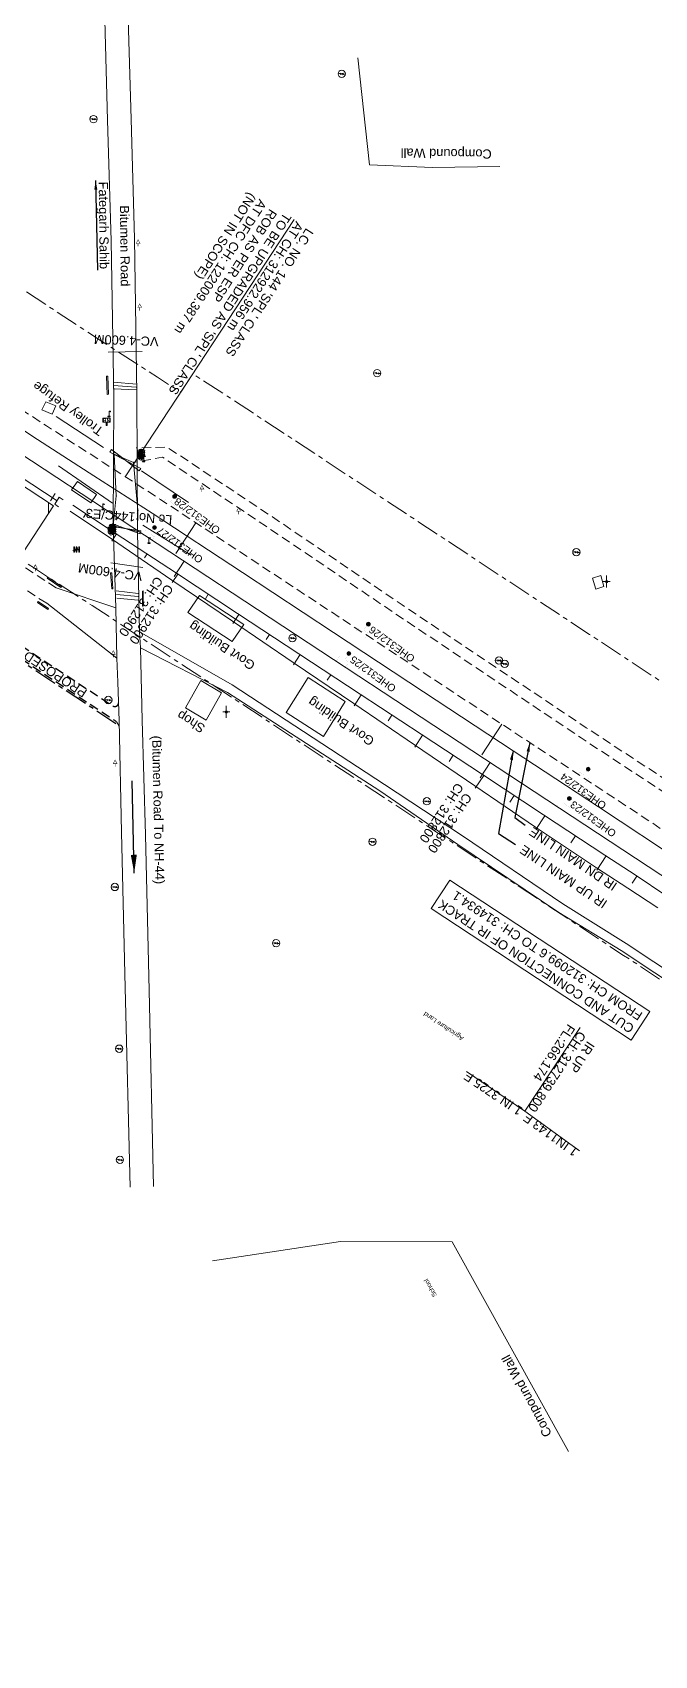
# Model space of a CAD drawing. Header units: metres. Extents: x 628572 to 650094, y 3375792 to 3391117.
# Drawn here: x 634385.7 to 634555.5, y 3387163.6 to 3387606.6 of the extents above; entities that cross this region are included whole.
import ezdxf
from ezdxf.enums import TextEntityAlignment as Align

# ---------------------------------------------------------------- set-up
doc = ezdxf.new("R2010")
doc.units = ezdxf.units.M
doc.header["$MEASUREMENT"] = 0
doc.linetypes.add('CENTER', pattern=[2, 1.25, -0.25, 0.25, -0.25])
doc.linetypes.add('DASHED', pattern=[0.75, 0.5, -0.25])
for name, color, linetype, lineweight in [('Arch', 7, 'Continuous', 0), ('Bore', 8, 'Continuous', 0), ('Cart Track', 34, 'Continuous', 0), ('Commercial Building Pucca', 251, 'Continuous', 0), ('Compound Wall', 251, 'Continuous', 0), ('Culvert Parapet', 7, 'Continuous', 0), ('DFCC BOUNDARY', 6, 'CENTER', 0), ('Electric Pole', 251, 'Continuous', 0), ('Existing Chainage', 7, 'Continuous', 0), ('Existing IR Track', 143, 'Continuous', 0), ('Existing Railway Boundary', 7, 'CENTER', 0), ('Gate', 251, 'Continuous', 0), ('Govt buliding', 251, 'Continuous', 0), ('Grill', 251, 'Continuous', 0), ('Lamp_Post', 7, 'Continuous', 0), ('LC DETAILS IN PLAN', 7, 'Continuous', 0), ('Name Board', 251, 'Continuous', 0), ('OHE MAST', 8, 'Continuous', 0), ('Pavers', 7, 'Continuous', 0), ('PROPOSED DFCC TOE LINE', 239, 'Continuous', 0), ('PROPOSED DFCC TOE SLOPES', 239, 'Continuous', 0), ('PROPOSED FORMATION LINE - PLAN', 187, 'Continuous', 0), ('Side Details', 251, 'Continuous', 0), ('Sign Board', 251, 'Continuous', 0), ('Subroad Edge', 34, 'Continuous', 0), ('Text', 251, 'Continuous', 0), ('Transformer', 251, 'Continuous', 0), ('Trolley Stand', 251, 'Continuous', 0)]:
    doc.layers.add(name, color=color, linetype=linetype, lineweight=lineweight)
for name, color, linetype in [('Cut & Conn', 190, 'Continuous'), ('cut conn grades up', 192, 'Continuous'), ('IR PROPOSALS', 190, 'Continuous'), ('PROPOSED ROAD', 10, 'DASHED')]:
    doc.layers.add(name, color=color, linetype=linetype)
doc.styles.add('NB', font='swissbo.ttf', dxfattribs={"height": 1.5})
doc.styles.get("Standard").update_dxf_attribs({"font": 'arial.ttf'})
doc.styles.add('Style-Arial', font='arial.ttf')
doc.styles.add('Text', font='arial.ttf', dxfattribs={"height": 2})
doc.dimstyles.new('ISO-25', dxfattribs={"dimtxt": 2.5, "dimasz": 2.5, "dimexe": 1.25, "dimexo": 0.625, "dimtad": 1, "dimtxsty": 'Standard', "dimcen": 2.5, "dimadec": 0, "dimazin": 0, "dimtfac": 1, "dimtmove": 0, "dimatfit": 3, "dimfxl": 1, "dimarcsym": 0})

# ---------------------------------------------------------------- blocks, each defined once
blk = doc.blocks.new('BORE')
at = {"ltscale": 0.5}
for q in [(-0.99, 0), (0, 1.64), (0.99, 0), (0, -1.64)]:
    blk.add_line((0, 0), q, dxfattribs=at)
blk.add_circle((0, 0), 0.328, dxfattribs=at)
blk = doc.blocks.new('EP')
blk.add_hatch(color=8).paths.add_polyline_path([(0.31, -0.24), (0.31, 0), (-0.31, -0.19), (-0.31, 0.07), (-0.93, -0.01), (-0.21, 0.16), (-0.21, -0.05), (0.43, 0.15), (0.41, -0.1), (0.94, -0.01)])
at = {"color": 8}
for p, q in [((-0.93, -0.01), (-0.21, 0.16)), ((-0.31, 0.07), (-0.93, -0.01)), ((-0.31, -0.19), (-0.31, 0.07)), ((0.31, 0), (-0.31, -0.19)), ((-0.21, 0.16), (-0.21, -0.05)), ((-0.21, -0.05), (0.43, 0.15)), ((0.31, -0.24), (0.31, 0)), ((0.43, 0.15), (0.41, -0.1)), ((0.94, -0.01), (0.31, -0.24)), ((0.41, -0.1), (0.94, -0.01))]:
    blk.add_line(p, q, dxfattribs=at)
blk.add_circle((0, 0), 1, dxfattribs=at)
blk = doc.blocks.new('LP')
at = {"flags": 128}
for points in [[(0, 0), (0, 1.5)], [(0.25, 1.35), (0.44, 1.35)]]:
    blk.add_lwpolyline(points, dxfattribs=at)
for centre, radius, start, end in [((0.07, 0.99), 0.519, 57.6425, 97.3165), ((0.34, 1.33), 0.094, 11.7012, 168.0476)]:
    blk.add_arc(centre, radius, start, end)
at = {"extrusion": (0, 0, -1)}
blk.add_ellipse((0, 0.01), major_axis=(0.308, 0), ratio=0.400495, dxfattribs=at)
blk.add_ellipse((0.35, 1.36), major_axis=(0.0017, 0.0438), ratio=0.461056, start_param=1.74022, end_param=4.575836)
blk = doc.blocks.new('NB')
for p, q in [((-0.98, 0.82), (-0.98, 1.98)), ((-0.98, 1.98), (0.98, 1.98)), ((-0.98, 0.82), (0.98, 0.82)), ((-0.13, 0.82), (-0.13, 0)), ((-0.13, 0), (0.13, 0)), ((0.13, 0.82), (0.13, 0)), ((0.98, 1.98), (0.98, 0.82))]:
    blk.add_line(p, q)
at = {"style": 'NB', "width": 1.025371}
blk.add_text('NB', height=0.988, rotation=180, dxfattribs=at).set_placement((-0.02, 1.38), align=Align.MIDDLE_CENTER)
blk = doc.blocks.new('SIG')
for color, points in [(1, [(-0.22, 0.42, 0.180295), (-0.01, 0.33, -0.00255), (0.01, 0.33, -0.00255), (0.02, 0.33, 0.180295), (0.23, 0.42, -0.002654), (0.25, 0.44, 0.184495), (0.33, 0.65, 1.000001), (-0.32, 0.65, 0.184495), (-0.24, 0.44, -0.002654)]), (2, [(0.23, -0.23, -0.002654), (0.25, -0.21, 0.184495), (0.33, 0.01, 1.000001), (-0.32, 0.01, 0.184495), (-0.24, -0.21, -0.002654), (-0.22, -0.23, 0.180295), (-0.01, -0.32, -0.00255), (0.01, -0.32, -0.00255), (0.02, -0.32, 0.180295)]), (3, [(0.23, -0.88, -0.002654), (0.25, -0.86, 0.184495), (0.33, -0.64, 1.000001), (-0.32, -0.64, 0.184495), (-0.24, -0.86, -0.002654), (-0.22, -0.88, 0.395599)])]:
    blk.add_hatch(color=color).paths.add_polyline_path(points)
for p, q in [((-0.31, 0.98), (-0.32, -0.9)), ((0.33, -0.9), (0.32, 0.98))]:
    blk.add_line(p, q)
at = {"flags": 128}
for points in [[(-0.31, 0.98), (-0.81, 0.98, 0.198758), (-0.42, 0.41, 0.003814), (-0.31, 0.39)], [(-0.31, 0.33), (-0.81, 0.33, 0.198758), (-0.42, -0.23, 0.003727), (-0.32, -0.26)], [(0.32, 0.98), (0.82, 0.98, -0.198758), (0.44, 0.41, -0.003814), (0.32, 0.39)], [(0.32, 0.33), (0.82, 0.33, -0.198758), (0.44, -0.23, -0.003727), (0.33, -0.26)], [(-0.32, -0.32), (-0.81, -0.32, 0.198758), (-0.42, -0.88, 0.003639), (-0.32, -0.9)], [(0.33, -0.32), (0.82, -0.32, -0.198758), (0.44, -0.88, -0.003639), (0.33, -0.9)]]:
    blk.add_lwpolyline(points, format="xyb", dxfattribs=at)
for centre, radius, start, end in [((0.01, 0.91), 0.324, 12.4049, 167.5951), ((0.01, 0.81), 0.357, 27.7578, 152.2422), ((0.01, -0.9), 0.324, 181.4572, 358.5428)]:
    blk.add_arc(centre, radius, start, end)
blk = doc.blocks.new('TRF')
blk.add_hatch(color=256).paths.add_polyline_path([(-0.18, -0.39), (0.02, 0.04), (-0.98, -0.29), (0.38, 0.42), (0.22, -0.04), (0.98, 0.09)])
for p, q in [((-0.69, 0.72), (-0.69, -0.72)), ((-0.52, 0.72), (-0.69, 0.72)), ((-0.52, -0.72), (-0.52, 0.72)), ((0, 0.72), (0, -0.72)), ((0.17, 0.72), (0, 0.72)), ((0.17, -0.72), (0.17, 0.72)), ((0.7, 0.72), (0.7, -0.72)), ((0.87, 0.72), (0.7, 0.72)), ((0.87, -0.72), (0.87, 0.72)), ((-0.69, -0.72), (-0.52, -0.72)), ((0, -0.72), (0.17, -0.72)), ((0.7, -0.72), (0.87, -0.72))]:
    blk.add_line(p, q)
at = {"flags": 128}
blk.add_lwpolyline([(0.22, -0.04), (0.38, 0.42), (-0.98, -0.29), (0.02, 0.04), (-0.18, -0.39), (0.98, 0.09), (0.22, -0.04)], close=True, dxfattribs=at)
blk = doc.blocks.new('TSB')
at = {"const_width": 0.132, "flags": 128}
blk.add_lwpolyline([(-0.51, 0.84), (0.54, 0.84), (0, 1.85), (-0.51, 0.84)], close=True, dxfattribs=at)
at = {"const_width": 0.142, "flags": 128}
blk.add_lwpolyline([(0, 0.84), (0, 0)], dxfattribs=at)
blk = doc.blocks.new('OHE MAST')
h = blk.add_hatch(color=256)
edge = h.paths.add_edge_path()
edge.add_arc((0, 0), 0.514, 0, 360)
at = {"const_width": 0.01, "flags": 128}
for points in [[(1.5, 3.5), (1.5, 2), (-1.5, 2), (-1.5, 3.5)], [(0, 2), (0, 0)]]:
    blk.add_lwpolyline(points, dxfattribs=at)
blk.add_circle((0, 0), 0.514)

msp = doc.modelspace()

# ---------------------------------------------------------------- hatches: boundary and pattern name
at = {"layer": 'IR PROPOSALS', "linetype": 'Continuous', "lineweight": 0}
h = msp.add_hatch(dxfattribs=at)
h.set_pattern_fill('ANSI31', color=256, scale=80, angle=45)
h.set_pattern_definition([(90, (0, -1200), (-10, 2e-15), [])])
h.paths.add_polyline_path([(634374.9841, 3387452.3246), (634391.4529, 3387477.4001), (633806.5688, 3387861.9637), (633790.0871, 3387836.8967)])
h.paths.add_polyline_path([(633894.9672, 3387787.7009), (633833.4956, 3387827.621), (633831.3808, 3387824.3644), (633892.8523, 3387784.4444)], flags=24)
h.paths.add_polyline_path([(634146.7931, 3387621.5952), (634085.3216, 3387661.5153), (634083.2067, 3387658.2587), (634144.6783, 3387618.3386)], flags=24)

# ---------------------------------------------------------------- linework, layer by layer
at = {"layer": 'Arch', "flags": 128}
for points in [[(634406.3391, 3387519.394), (634415.6461, 3387519.5506)], [(634407.0937, 3387461.815), (634415.8367, 3387460.5586)]]:
    msp.add_lwpolyline(points, dxfattribs=at)
at = {"layer": 'Cart Track', "flags": 128}
for points in [[(634414.8858, 3387443.0495), (634440.2147, 3387428.5771), (634481.7804, 3387401.3437), (634503.1403, 3387387.347), (634530.5355, 3387368.7667), (634547.8001, 3387357.9408), (634593.657, 3387327.5457), (634610.7107, 3387316.4347), (634624.5593, 3387307.5296), (634668.474, 3387279.9973), (634710.6977, 3387253.323), (634745.5971, 3387230.8032), (634791.8491, 3387198.37), (634820.1223, 3387178.2958), (634846.2242, 3387160.2363), (634879.3238, 3387138.1102), (634908.786, 3387121.0469), (634929.9915, 3387104.508)], [(634929.0074, 3387102.5445), (634907.9888, 3387118.7053), (634877.2725, 3387135.5132), (634845.1232, 3387158.2508), (634819.5715, 3387176.0848), (634790.7892, 3387196.402), (634744.6792, 3387228.7251), (634709.7468, 3387250.9969), (634667.6831, 3387277.9933), (634623.7925, 3387304.6156), (634609.6519, 3387314.4957), (634592.9492, 3387325.2336), (634546.4733, 3387356.0467), (634529.4216, 3387366.4517), (634501.8295, 3387385.019), (634480.5385, 3387399.5946), (634438.9649, 3387426.442), (634415.2161, 3387438.6956)]]:
    msp.add_lwpolyline(points, dxfattribs=at)
at = {"layer": 'Commercial Building Pucca', "flags": 128}
for points in [[(634541.7291, 3387455.4264), (634539.4921, 3387454.7053), (634538.6039, 3387457.6422), (634540.8418, 3387458.3637), (634541.7291, 3387455.4264)], [(634427.4531, 3387422.2503), (634431.6377, 3387429.7176), (634437.3219, 3387426.3959), (634433.1348, 3387418.9242), (634427.4531, 3387422.2503)]]:
    msp.add_lwpolyline(points, close=True, dxfattribs=at)
at = {"layer": 'Compound Wall', "flags": 128}
for points in [[(634474.5211, 3387599.6613), (634477.6949, 3387570.5245), (634494.8699, 3387569.7375), (634513.2639, 3387570.0597)], [(634532.0588, 3387219.2688), (634500.2512, 3387276.5559), (634469.7722, 3387276.604), (634434.8395, 3387271.3438)]]:
    msp.add_lwpolyline(points, dxfattribs=at)
at = {"layer": 'Culvert Parapet', "flags": 128}
for points in [[(634406.3918, 3387507.905), (634406.2665, 3387512.845), (634405.9305, 3387512.783), (634406.0558, 3387507.8422), (634406.3918, 3387507.905)], [(634393.4001, 3387455.1312), (634393.5891, 3387455.4362), (634389.8309, 3387457.962), (634389.6419, 3387457.6569), (634393.4001, 3387455.1312)], [(634407.0248, 3387459.097), (634407.3288, 3387459.1331), (634407.6401, 3387454.7491), (634407.3347, 3387454.7129), (634407.0248, 3387459.097)], [(634415.6774, 3387449.9976), (634415.6841, 3387454.1656), (634415.9231, 3387454.2046), (634415.9164, 3387450.0361), (634415.6774, 3387449.9976)], [(634389.8625, 3387449.151), (634390.0684, 3387449.401), (634387.2313, 3387451.2758), (634387.0244, 3387451.0247), (634389.8625, 3387449.151)]]:
    msp.add_lwpolyline(points, close=True, dxfattribs=at)
at = {"layer": 'Cut & Conn', "linetype": 'Continuous', "lineweight": 0, "flags": 128}
for points in [[(634424.3892, 3387458.1092), (634427.1362, 3387462.287)], [(634507.9459, 3387403.1703), (634510.6929, 3387407.3482)]]:
    msp.add_lwpolyline(points, dxfattribs=at)
at = {"layer": 'cut conn grades up', "linetype": 'Continuous', "lineweight": 0}
msp.add_line((634535.1985, 3387335.0424), (634520.1644, 3387312.177), dxfattribs=at)
msp.add_lwpolyline([(634535.0893, 3387301.3804), (634520.1644, 3387312.177), (634504.1945, 3387322.9934)], dxfattribs=at)
at = {"layer": 'DFCC BOUNDARY', "ltscale": 5, "flags": 128}
for points in [[(634429.4889, 3387513.4105), (634426.1895, 3387508.3988), (634419.7931, 3387512.5211), (634404.4991, 3387522.3747), (634378.1359, 3387539.6578), (634351.712, 3387556.981), (634335.9664, 3387567.3032), (634320.2886, 3387577.5811), (634304.8024, 3387587.7611), (634289.3462, 3387597.9214), (634272.346, 3387609.0946), (634255.2778, 3387620.3125), (634239.2043, 3387630.8892), (634222.9323, 3387641.5963), (634207.0037, 3387652.0409), (634191.0838, 3387662.4797), (634175.1238, 3387673.0005), (634159.2052, 3387683.4942), (634142.3072, 3387694.5871), (634125.4714, 3387705.639), (634108.1406, 3387717.0123), (634090.8156, 3387728.3817), (634074.7588, 3387738.9565), (634058.5467, 3387749.6288), (634041.5346, 3387760.8181), (634024.4481, 3387772.0564), (634009.347, 3387782.0356), (633994.1171, 3387792.0999), (633978.7581, 3387802.1521), (633963.4261, 3387812.1867), (633948.4915, 3387821.9886), (633933.5729, 3387831.7799), (633915.6253, 3387843.5591), (633881.1974, 3387866.1587), (633864.6302, 3387877.0361), (633849.6344, 3387886.8809), (633834.5936, 3387896.7552), (633829.2074, 3387900.2982), (633839.0778, 3387915.3506), (633828.4043, 3387922.4271), (633812.2617, 3387933.1296), (633797.354, 3387942.9725), (633782.5264, 3387952.7625), (633765.3231, 3387964.1776), (633748.0988, 3387975.6067), (633732.5065, 3387985.9713), (633716.8561, 3387996.3745), (633699.5737, 3388007.8273), (633682.3675, 3388019.2296), (633666.2722, 3388029.8685), (633650.3556, 3388040.3891), (633634.8738, 3388050.6626), (633627.3024, 3388055.6866), (633627.2813, 3388055.7179), (633609.8973, 3388067.2236), (633602.2022, 3388055.5281), (633595.2427, 3388060.098), (633578.8436, 3388070.8663), (633564.5675, 3388080.2056), (633547.4844, 3388091.4779), (633530.0073, 3388102.9177), (633512.5564, 3388114.3403), (633498.9838, 3388123.2488), (633478.7149, 3388136.5747), (633475.9757, 3388132.3917), (633466.8512, 3388138.3907), (633450.5143, 3388149.1452), (633434.7232, 3388159.4875), (633418.1779, 3388170.3241), (633402.6228, 3388180.5383), (633386.7801, 3388190.9414), (633369.5535, 3388202.2641), (633352.3136, 3388213.5955), (633333.4781, 3388225.9568), (633314.6789, 3388238.2943), (633299.7464, 3388248.1103), (633284.7932, 3388257.9399), (633265.7087, 3388270.4181), (633246.5851, 3388282.9206), (633234.3751, 3388290.9157), (633222.1433, 3388298.9251), (633203.8791, 3388310.9031), (633185.6706, 3388322.8445), (633169.1062, 3388333.7518), (633152.7043, 3388344.5522), (633136.6526, 3388355.3307), (633120.6995, 3388366.0431), (633093.1881, 3388384.8291), (633088.3444, 3388388.1366), (633069.1887, 3388401.33), (633056.4484, 3388410.1094), (633046.7317, 3388416.8512), (633039.4302, 3388421.8772), (633030.212, 3388428.258), (633012.2457, 3388440.688), (632996.9051, 3388451.2537), (632992.1416, 3388454.565), (632977.2134, 3388464.8591), (632959.2754, 3388477.1351), (632957.0223, 3388478.7144), (632938.3558, 3388491.398), (632925.836, 3388499.7971), (632902.7424, 3388515.0273), (632890.8353, 3388522.8009), (632885.7488, 3388525.9863), (632868.7141, 3388537.1993), (632847.8113, 3388559.867)], [(635166.3676, 3386983.9444), (635162.2853, 3386986.9793), (635137.8989, 3387005.1094), (635110.1983, 3387025.6612), (635102.8574, 3387031.1077), (635082.4735, 3387046.2311), (635063.814, 3387060.1242), (635045.0666, 3387074.0827), (635028.5356, 3387086.3559), (635012.1507, 3387098.5208), (634990.3012, 3387114.7805), (634968.7072, 3387130.8502), (634949.3653, 3387145.2131), (634930.3579, 3387159.3276), (634915.38, 3387170.341), (634900.9372, 3387180.9602), (634895.8941, 3387184.645), (634870.4486, 3387203.2496), (634857.4522, 3387212.5523), (634845.9781, 3387220.7655), (634852.9689, 3387230.5188), (634851.7702, 3387231.3769), (634840.0815, 3387239.6018), (634827.9585, 3387248.125), (634814.0205, 3387257.7223), (634803.5356, 3387264.9418), (634787.5274, 3387275.8166), (634782.1382, 3387279.401), (634695.794, 3387338.296), (634676.684, 3387350.8601), (634657.6593, 3387363.3683), (634638.8113, 3387375.784), (634619.9944, 3387388.1792), (634602.2121, 3387399.8875), (634584.5112, 3387411.5423), (634561.0985, 3387426.9659), (634537.8011, 3387442.3136), (634513.2932, 3387458.4319), (634488.7608, 3387474.5662), (634463.87, 3387490.9307), (634439.0567, 3387507.2442), (634429.4889, 3387513.4105)]]:
    msp.add_lwpolyline(points, dxfattribs=at)
at = {"layer": 'Existing Chainage', "color": 7, "linetype": 'Continuous', "lineweight": 13, "flags": 128}
for points in [[(634424.7886, 3387464.4426), (634430.2873, 3387472.7951)], [(634508.3353, 3387409.4796), (634513.8299, 3387417.8349)]]:
    msp.add_lwpolyline(points, dxfattribs=at)
at = {"layer": 'Existing IR Track', "color": 88, "linetype": 'DASHED', "lineweight": 0, "ltscale": 5, "flags": 128}
msp.add_lwpolyline([(635033.6324, 3387056.8351), (635016.1047, 3387069.8576), (635000.4221, 3387081.5093), (634977.853, 3387098.3044), (634956.509, 3387114.1886), (634936.9742, 3387128.7787), (634918.7092, 3387142.4187), (634903.1021, 3387153.8837), (634889.3622, 3387163.9768), (634873.3274, 3387175.6861), (634858.0346, 3387186.8659), (634845.4102, 3387195.9146), (634832.6189, 3387205.0823), (634821.2747, 3387213.0269), (634810.9623, 3387220.2486), (634795.5109, 3387230.9429), (634785.8144, 3387237.654), (634769.305, 3387248.8336), (634756.9834, 3387257.0695), (634744.5445, 3387265.3837), (634732.4494, 3387273.3686), (634720.8792, 3387281.0073), (634698.6833, 3387295.8905), (634677.2582, 3387310.2564), (634658.2284, 3387322.7892), (634638.6345, 3387335.6934), (634620.3232, 3387347.7243), (634601.4723, 3387360.1099), (634583.7346, 3387371.8264), (634565.4496, 3387383.9044), (634542.6217, 3387398.9249), (634519.3207, 3387414.224), (634494.8167, 3387430.3383), (634457.6896, 3387454.7554), (634445.403, 3387462.844), (634420.6217, 3387479.1582), (634404.8695, 3387489.3178), (634389.4859, 3387499.2391), (634363.0423, 3387516.6266), (634336.5686, 3387534.0346), (634334.7941, 3387535.1979), (634320.8955, 3387544.3091), (634305.3904, 3387554.4735), (634289.6947, 3387564.7784), (634274.336, 3387574.8622), (634257.2256, 3387586.0902), (634240.2605, 3387597.2228), (634224.0643, 3387607.8831), (634207.7318, 3387618.6331), (634191.9155, 3387629.0235), (634175.7777, 3387639.6251), (634159.9818, 3387650.0373), (634144.0429, 3387660.5437), (634127.2002, 3387671.5717), (634110.4278, 3387682.5535), (634093.0394, 3387693.9961), (634075.7775, 3387705.3556), (634059.6185, 3387715.9739), (634043.3998, 3387726.6268), (634026.3887, 3387737.7925), (634009.4496, 3387748.9108), (633994.1067, 3387758.9889), (633963.6334, 3387779.0274), (633948.2402, 3387789.1608), (633933.3808, 3387798.9565), (633918.6965, 3387808.6367), (633900.5532, 3387820.5907), (633882.5642, 3387832.4427), (633866.1188, 3387843.185), (633849.6382, 3387853.9503), (633834.5246, 3387863.8609), (633819.2402, 3387873.8835), (633803.3494, 3387884.338), (633787.157, 3387894.9909), (633784.0186, 3387897.0494)], dxfattribs=at)
at = {"layer": 'Existing IR Track', "flags": 128}
msp.add_lwpolyline([(634563.614, 3387379.8042), (634540.1936, 3387395.2329), (634516.8962, 3387410.5806), (634492.4126, 3387426.6829), (634467.8803, 3387442.8171), (634442.9944, 3387459.1784), (634418.3258, 3387475.3968), (634402.458, 3387485.6232), (634387.0609, 3387495.5432), (634360.5914, 3387512.8961), (634334.1674, 3387530.2194), (634318.4223, 3387540.5412), (634302.7276, 3387550.8301), (634287.2246, 3387561.0212), (634271.7684, 3387571.1816), (634254.7705, 3387582.3532), (634237.7023, 3387593.5711), (634221.6142, 3387604.1574), (634205.3639, 3387614.8503)], dxfattribs=at)
at = {"layer": 'Existing Railway Boundary', "ltscale": 5, "flags": 128}
msp.add_lwpolyline([(631983.38, 3389039.032), (631997.7807, 3389029.4226), (631998.0481, 3389028.4172), (632017.689, 3389013.381), (632054.7643, 3388986.9088), (632106.6339, 3388955.856), (632154.9467, 3388925.0992), (632230.8669, 3388875.9972), (632261.2753, 3388857.0709), (632290.5359, 3388840.2738), (632385.6616, 3388776.6365), (632400.5735, 3388766.5357), (632397.5375, 3388762.1235), (632395.5364, 3388759.1088), (632389.2973, 3388750.367), (632386.7075, 3388746.9674), (632380.0799, 3388739.4039), (632361.8258, 3388715.063), (632365.1364, 3388712.5802), (632373.8273, 3388706.8724), (632388.4278, 3388697.2834), (632403.5607, 3388687.3436), (632418.7904, 3388677.3402), (632434.5002, 3388667.0345), (632450.2517, 3388656.7014), (632466.7864, 3388645.8571), (632483.3195, 3388635.0137), (632501.7611, 3388622.9148), (632520.2525, 3388610.7831), (632536.8197, 3388599.9238), (632553.3588, 3388589.0829), (632565.8495, 3388580.885), (632578.4671, 3388572.604), (632596.9196, 3388560.5289), (632615.4939, 3388548.3741), (632635.6038, 3388535.295), (632652.8405, 3388523.9973), (632669.9946, 3388512.743), (632686.4084, 3388501.9869), (632696.8068, 3388495.1588), (632732.8678, 3388550.0585), (632815.552, 3388494.313), (632865.8266, 3388462.6693), (632954.7858, 3388408.1832), (633025.1519, 3388369.9037), (633056.7277, 3388353.8904), (633065.1399, 3388349.0145), (633088.5914, 3388328.9973), (633152.5885, 3388273.22), (633202.5468, 3388242.3953), (633264.4413, 3388204.6969), (633318.529, 3388171.7998), (633353.1394, 3388148.7029), (633406.9301, 3388112.3266), (633420.502, 3388103.4378), (633436.8123, 3388092.7008), (633466.2362, 3388073.356), (633479.8402, 3388064.4269), (633497.3225, 3388052.9837), (633514.7073, 3388041.6043), (633531.7969, 3388030.3277), (633546.129, 3388020.9518), (633562.4852, 3388010.2117), (633576.5949, 3388000.9466), (633594.4174, 3387989.2137), (633606.8568, 3387981.0241), (633607.7091, 3387982.3188), (633610.8424, 3387980.256), (633626.8506, 3387969.7582), (633642.9494, 3387959.201), (633660.1619, 3387947.8844), (633677.4438, 3387936.5221), (633693.0899, 3387926.2037), (633708.7685, 3387915.8637), (633726.0343, 3387904.4973), (633743.3468, 3387893.1002), (633758.2779, 3387883.3197), (633773.1647, 3387873.5681), (633789.2894, 3387862.9617), (633805.4356, 3387852.3412), (633820.4764, 3387842.4668), (633835.4704, 3387832.6232), (633852.0416, 3387821.7432), (633886.4734, 3387799.1411), (633904.4207, 3387787.3621), (633919.3393, 3387777.5707), (633934.3023, 3387767.7502), (633949.6629, 3387757.6969), (633964.9235, 3387747.7091), (633980.0551, 3387737.7098), (633995.2041, 3387727.6988), (634012.3387, 3387716.4289), (634029.3333, 3387705.2512), (634045.5362, 3387694.5849), (634061.6293, 3387683.9862), (634078.9907, 3387672.5929), (634096.3149, 3387661.224), (634113.1506, 3387650.1721), (634130.0059, 3387639.1072), (634145.8823, 3387628.6414), (634161.8963, 3387618.085), (634177.8703, 3387607.6107), (634193.7633, 3387597.1895), (634209.9993, 3387586.506), (634226.097, 3387575.9134), (634243.1652, 3387564.6955), (634260.1615, 3387553.5249), (634275.6177, 3387543.3646), (634291.1318, 3387533.1662), (634296.8083, 3387529.4449), (634291.9143, 3387522.0113), (634301.9583, 3387515.4268), (634317.7028, 3387505.1053), (634344.1271, 3387487.7818), (634370.6963, 3387470.3636), (634386.1901, 3387460.3813), (634401.9429, 3387450.229), (634426.4972, 3387434.0857), (634451.3792, 3387417.727), (634475.9114, 3387401.5928), (634500.3759, 3387385.5031), (634523.6732, 3387370.1555), (634547.0997, 3387354.7227), (634564.8006, 3387343.068), (634582.571, 3387331.3674), (634601.3879, 3387318.9723), (634620.2858, 3387306.5238), (634639.3106, 3387294.0156), (634658.1243, 3387281.6461), (634679.4814, 3387267.2836), (634702.026, 3387254.0413), (634712.9167, 3387246.4104), (634726.0042, 3387238.4627), (634737.8854, 3387230.0656), (634750.9438, 3387221.7267), (634764.9008, 3387212.4131), (634775.612, 3387204.6159), (634789.3703, 3387195.959), (634801.4607, 3387188.869), (634814.7172, 3387180.8194), (634815.4987, 3387180.2694), (634827.9598, 3387171.3498), (634840.5994, 3387164.128), (634854.2176, 3387155.5292), (634871.8787, 3387143.9515), (634877.6173, 3387139.7695), (634887.5373, 3387132.4757), (634902.4262, 3387121.5277), (634921.3448, 3387107.4791), (634940.6674, 3387093.1306), (634962.2421, 3387077.0753), (634984.1126, 3387060.8), (635000.5185, 3387048.6195), (635017.0238, 3387036.3652), (635035.7455, 3387022.426), (635054.4369, 3387008.5092), (635082.1937, 3386987.9155), (635109.8573, 3386967.3911), (635134.2436, 3386949.2611), (635158.5309, 3386931.2047), (635180.7563, 3386914.7058), (635202.7867, 3386898.3516), (635206.1213, 3386895.8016), (635211.1242, 3386892.0437), (635230.1367, 3386877.9281), (635249.207, 3386863.7701), (635270.9723, 3386847.61), (635292.819, 3386831.3895), (635313.1117, 3386816.3456), (635333.3618, 3386801.3334), (635352.372, 3386787.2182), (635371.5331, 3386772.9909), (635390.4616, 3386758.9197), (635409.8226, 3386744.527), (635427.2062, 3386731.6093), (635445.0434, 3386718.3546), (635461.6171, 3386706.0794), (635478.4695, 3386693.5976), (635493.4196, 3386682.4884), (635508.6023, 3386671.2062), (635518.0063, 3386664.2196), (635527.5618, 3386657.1206), (635543.461, 3386645.2907), (635559.7145, 3386633.1978), (635591.676, 3386610.2688), (635606.0755, 3386599.5015), (635620.6466, 3386588.6057), (635636.5434, 3386576.7606), (635652.3995, 3386564.9458), (635668.2493, 3386553.1365), (635683.9787, 3386541.4169), (635700.2614, 3386528.9886), (635716.7419, 3386516.4094), (635732.9183, 3386504.3569), (635749.0007, 3386492.3748), (635764.9276, 3386480.5277), (635780.91, 3386468.6394), (635796.8963, 3386456.7694), (635812.8908, 3386444.8934), (635829.3631, 3386432.6938), (635845.7912, 3386420.527), (635861.6814, 3386408.7334), (635877.6317, 3386396.8953), (635893.2055, 3386385.3425), (635908.8769, 3386373.7174), (635925.058, 3386361.6972), (635941.2668, 3386349.6564), (635956.6865, 3386338.1889), (635972.0823, 3386326.7391), (635987.7899, 3386315.0493), (636003.5308, 3386303.3347), (636019.0977, 3386291.765), (636034.6476, 3386280.2079), (636050.7681, 3386268.2256), (636066.8961, 3386256.2378), (636083.1084, 3386244.1987), (636099.3561, 3386232.1333), (636114.134, 3386221.1471), (636147.8198, 3386196.1265), (636166.7058, 3386182.1085), (636182.4635, 3386170.4111), (636198.2037, 3386158.7268), (636214.3364, 3386146.7471), (636230.3919, 3386134.8247), (636230.9614, 3386134.4025), (636228.154, 3386130.995), (636300.9317, 3386076.4069), (636382.1931, 3386014.4435), (636463.0816, 3385952.0584), (636544.2755, 3385889.3268), (636568.8921, 3385871.1182), (636613.4471, 3385839.7025), (636628.0709, 3385853.6506), (636650.5128, 3385835.4717), (636693.9069, 3385800.1065), (636686.7095, 3385790.4003), (636696.0629, 3385782.3378), (636710.473, 3385769.9165), (636766.0138, 3385726.4206), (636849.4668, 3385668.9836), (636931.64, 3385608.8479), (637013.8419, 3385548.1951), (637096.6082, 3385488.6336), (637121.9489, 3385470.2058), (637176.9181, 3385426.1737), (637258.1753, 3385363.4078), (637340.1494, 3385301.7514), (637422.2947, 3385241.0852), (637447.0788, 3385223.2045), (637528.2227, 3385160.8768), (637610.9552, 3385100.7612), (637694.8717, 3385041.953), (637753.3499, 3385002.2846), (637771.5944, 3384989.982), (637771.5944, 3384979.4924), (637852.0915, 3384922.0343), (637935.0162, 3384862.0714), (637993.4351, 3384821.4573), (638019.0158, 3384803.2052), (638102.4107, 3384745.0584), (638178.9785, 3384688.3398), (638237.6603, 3384636.8079), (638344.701, 3384557.2221), (638427.4112, 3384496.8586), (638508.4228, 3384435.5926), (638565.3238, 3384391.9743), (638589.782, 3384373.2765), (638631.8324, 3384337.8543), (638619.2503, 3384320.7689), (638700.6253, 3384258.2275), (638758.2306, 3384210.1286), (638748.4263, 3384194.4881), (638832.9819, 3384135.241), (638898.2751, 3384089.8354), (638910.685, 3384104.7359), (638994.0238, 3384045.8483), (639077.2216, 3383986.384), (639102.1383, 3383968.0886), (639159.8745, 3383926.5901), (639184.8741, 3383908.5552), (639242.6613, 3383867.4991), (639268.1519, 3383849.1332), (639327.9549, 3383811.5106), (639354.2186, 3383795.0507), (639414.5653, 3383756.9689), (639440.0428, 3383739.3736), (639498.3493, 3383699.1058), (639523.8465, 3383681.6785), (639574.9736, 3383646.7331), (639583.1624, 3383652.0276), (639689.1575, 3383571.5368), (639770.3529, 3383510.1038), (639826.8338, 3383467.0843), (639851.6063, 3383448.3401), (639907.8381, 3383405.1303), (639928.7552, 3383389.2727), (639932.4136, 3383385.8226), (639987.4639, 3383341.8457), (640012.7135, 3383323.0928), (640093.1273, 3383262.0565), (640171.8725, 3383196.1592), (640228.3322, 3383153.381), (640311.5957, 3383095.2106), (640394.8641, 3383036.2274), (640477.4145, 3382977.0386), (640559.1827, 3382915.4685), (640665.4567, 3382835.3045), (640720.6935, 3382789.5682), (640744.1896, 3382769.9043), (640801.5333, 3382727.7921), (640884.497, 3382668.355), (640967.4181, 3382609.4811), (641049.3321, 3382547.9775), (641130.842, 3382487.0083), (641212.6929, 3382426.3203), (641295.2397, 3382366.2732), (641377.1032, 3382305.6407), (641458.6913, 3382244.4694), (641539.788, 3382182.3426), (641622.1383, 3382122.0097), (641702.364, 3382062.6427), (641784.5528, 3382001.6936), (641867.0132, 3381941.5198), (641973.939, 3381862.1361), (642047.1447, 3381806.5386), (642111.3474, 3381756.247), (642135.5451, 3381737.1522), (642191.6481, 3381692.8805), (642216.3665, 3381674.0919), (642297.8377, 3381612.4104), (642380.4062, 3381552.4772), (642463.3246, 3381492.4122), (642545.7114, 3381431.7783), (642627.5896, 3381371.9523), (642710.042, 3381311.7191), (642794.2249, 3381254.3826), (642875.8129, 3381193.2771), (642956.3456, 3381130.3141), (643036.4583, 3381067.3443), (643117.185, 3381004.8095), (643172.4593, 3380960.8682), (643197.158, 3380942.1115), (643255.3116, 3380901.5691), (643282.0179, 3380885.9855), (643340.0019, 3380844.3971), (643414.9945, 3380785.1482), (643451.8986, 3380756.7808), (643532.8037, 3380694.4612), (643535.2972, 3380692.6635), (643551.2784, 3380680.8194), (643567.3357, 3380668.919), (643583.0638, 3380657.2952), (643598.7082, 3380645.7333), (643614.3081, 3380634.1892), (643630.1523, 3380622.4653), (643650.0814, 3380608.0318), (643669.585, 3380593.9065), (643682.7179, 3380584.1884), (643695.5222, 3380574.7117), (643709.3225, 3380564.4893), (643722.9637, 3380554.3847), (643737.887, 3380543.3483), (643752.8235, 3380532.3022), (643768.2592, 3380520.8389), (643783.7331, 3380509.3472), (643799.7855, 3380497.4973), (643815.9413, 3380485.5714), (643832.7782, 3380473.1288), (643849.7289, 3380460.6021), (643866.059, 3380448.5159), (643882.3496, 3380436.4589), (643898.3816, 3380424.7148), (643914.2305, 3380413.1048), (643929.3278, 3380401.9147), (643944.4267, 3380390.7231), (643959.7518, 3380379.1349), (643975.3902, 3380367.3097), (643987.907, 3380358.1055), (644000.1603, 3380349.0958), (644017.4569, 3380336.3184), (644034.4669, 3380323.7528), (644046.4455, 3380314.9727), (644249.4258, 3380165.3983), (644621.007, 3379887.6965), (644676.9944, 3379845.4482), (644702.8645, 3379825.9912), (644738.6024, 3379799.4801), (644742.2817, 3379796.7418), (644771.2557, 3379773.8192), (644804.6479, 3379750.2058), (644834.554, 3379728.6172), (644848.5372, 3379718.5093), (644863.2911, 3379707.9396), (644878.1999, 3379697.2589), (644893.8111, 3379686.127), (644909.381, 3379675.0245), (644918.4816, 3379668.5863), (644935.1691, 3379656.7791), (644907.7997, 3379620.3367), (644936.8456, 3379598.666), (644961.4527, 3379618.4234), (645145.9779, 3379481.4776), (645154.4712, 3379493.1591), (645276.7247, 3379402.534), (645270.2115, 3379393.7381), (645468.3754, 3379252.8811), (645478.6859, 3379267.1096), (645498.5589, 3379252.3702), (645510.5872, 3379243.9988), (645510.5872, 3379243.9988), (645531.3517, 3379228.922), (645544.8911, 3379218.91), (645549.0311, 3379215.8257)], dxfattribs=at)
at = {"layer": 'Gate', "flags": 128}
for points in [[(634406.7998, 3387492.0867), (634407.2297, 3387492.7614), (634414.8421, 3387486.9612), (634415.2721, 3387487.6359), (634406.7998, 3387492.0867)], [(634407.3291, 3387471.744), (634407.5229, 3387472.5202), (634415.0812, 3387469.8085), (634415.275, 3387470.5846), (634407.3291, 3387471.744)]]:
    msp.add_lwpolyline(points, close=True, dxfattribs=at)
at = {"layer": 'Govt buliding', "flags": 128}
for points in [[(634397.9403, 3387484.0695), (634403.1805, 3387480.5138), (634401.5976, 3387478.1897), (634396.3569, 3387481.7457), (634397.9403, 3387484.0695)], [(634443.3697, 3387445.0183), (634431.2412, 3387452.9496), (634428.1175, 3387448.2834), (634440.246, 3387440.3521), (634443.3697, 3387445.0183)], [(634465.1426, 3387414.4857), (634454.9782, 3387421.043), (634460.9266, 3387430.5414), (634471.0911, 3387423.984), (634465.1426, 3387414.4857)]]:
    msp.add_lwpolyline(points, close=True, dxfattribs=at)
at = {"layer": 'Grill', "flags": 128}
for points in [[(634405.1107, 3387493.3029), (634392.1882, 3387501.7881)], [(634392.802, 3387488.3042), (634407.5006, 3387478.0981)], [(634428.2676, 3387478.3184), (634415.4791, 3387486.9496)], [(634428.9715, 3387463.9754), (634415.825, 3387472.0986)]]:
    msp.add_lwpolyline(points, dxfattribs=at)
at = {"layer": 'IR PROPOSALS', "linetype": 'CENTER', "ltscale": 5, "flags": 128}
msp.add_lwpolyline([(633517.7195, 3388004.073), (634409.3663, 3387417.4609)], dxfattribs=at)
at = {"layer": 'IR PROPOSALS', "linetype": 'Continuous', "lineweight": 0, "flags": 128}
for points in [[(634787.4011, 3387225.4114), (633756.4784, 3387903.2471)], [(633751.3069, 3387898.4849), (633754.233, 3387898.3805), (634392.373, 3387478.801)], [(634391.4529, 3387477.4001), (633806.5688, 3387861.9637), (633790.0871, 3387836.8967), (634374.9841, 3387452.3246), (634391.4529, 3387477.4001)], [(634392.8131, 3387477.1349), (634391.7419, 3387477.84), (634393.0041, 3387479.7619), (634394.077, 3387479.0573)]]:
    msp.add_lwpolyline(points, dxfattribs=at)
at = {"layer": 'IR PROPOSALS', "lineweight": 0}
msp.add_lwpolyline([(634554.3, 3387339.3668), (634549.1949, 3387331.5937), (634494.5483, 3387367.484), (634499.6535, 3387375.2571)], close=True, dxfattribs=at)
at = {"layer": 'LC DETAILS IN PLAN', "lineweight": 13, "flags": 128}
msp.add_lwpolyline([(634410.9921, 3387485.369), (634457.1196, 3387555.6028)], dxfattribs=at)
at = {"layer": 'Pavers', "flags": 128}
msp.add_lwpolyline([(634408.0248, 3387491.5081), (634413.3039, 3387489.2794), (634414.4538, 3387476.2045), (634414.3421, 3387470.4455), (634407.7, 3387471.9601), (634408.5455, 3387480.1361), (634408.0248, 3387491.5081)], dxfattribs=at)
at = {"layer": 'Pavers'}
for p in [(634408.1638, 3387492.032), (634408.0248, 3387491.508), (634413.3039, 3387489.279), (634413.329, 3387489.029), (634408.5455, 3387480.136), (634414.4538, 3387476.205), (634407.684, 3387471.966), (634414.3421, 3387470.445)]:
    msp.add_point(p, dxfattribs=at)
at = {"layer": 'PROPOSED DFCC TOE LINE', "lineweight": 0, "flags": 128}
msp.add_lwpolyline([(634556.4351, 3387367.7053), (634548.2135, 3387373.0391), (634539.656, 3387378.5901), (634523.0606, 3387389.7541), (634506.5094, 3387400.9854), (634489.9577, 3387412.2161), (634473.4061, 3387423.4468), (634456.8545, 3387434.6775), (634440.3, 3387445.9038), (634423.7425, 3387457.1255), (634407.225, 3387468.4081), (634395.9649, 3387475.9394)], dxfattribs=at)
at = {"layer": 'PROPOSED DFCC TOE SLOPES', "flags": 128}
for points in [[(634391.9119, 3387480.7497), (634390.6297, 3387478.7997)], [(634400.2676, 3387475.2558), (634399.6194, 3387474.2701)], [(634408.6232, 3387469.762), (634407.3092, 3387467.7635)], [(634416.9789, 3387464.2681), (634416.2717, 3387463.1925)], [(634425.3346, 3387458.7742), (634423.8209, 3387456.472)], [(634433.6902, 3387453.2803), (634432.8952, 3387452.0711)], [(634442.0459, 3387447.7864), (634440.3795, 3387445.2519)], [(634450.4016, 3387442.2925), (634449.5302, 3387440.9672)], [(634458.7573, 3387436.7986), (634456.938, 3387434.0317)], [(634467.1129, 3387431.3048), (634466.1639, 3387429.8614)], [(634475.4686, 3387425.8109), (634473.4919, 3387422.8045)], [(634483.8243, 3387420.317), (634482.7962, 3387418.7535)], [(634492.1799, 3387414.8231), (634490.0446, 3387411.5754)], [(634500.5356, 3387409.3292), (634499.4282, 3387407.645)], [(634508.8913, 3387403.8353), (634506.5971, 3387400.346)], [(634517.2469, 3387398.3414), (634516.06, 3387396.5363)], [(634525.6026, 3387392.8476), (634523.1504, 3387389.118)], [(634533.9583, 3387387.3537), (634532.7062, 3387385.4494)], [(634542.314, 3387381.8598), (634539.7615, 3387377.9777)], [(634550.6696, 3387376.3659), (634549.41, 3387374.4502)]]:
    msp.add_lwpolyline(points, dxfattribs=at)
at = {"layer": 'PROPOSED FORMATION LINE - PLAN', "lineweight": 0, "flags": 128}
msp.add_lwpolyline([(634558.6706, 3387371.1053), (634550.482, 3387376.4893), (634541.9592, 3387382.093), (634525.2479, 3387393.0808), (634508.5365, 3387404.0686), (634491.8252, 3387415.0563), (634475.1139, 3387426.0441), (634458.4025, 3387437.0319), (634441.6912, 3387448.0197), (634424.9798, 3387459.0074), (634408.2685, 3387469.9952), (634396.707, 3387477.5969)], dxfattribs=at)
at = {"layer": 'PROPOSED ROAD', "ltscale": 5, "flags": 128}
for points in [[(634178.7665, 3387572.7728, -0.14621149), (634180.4118, 3387572.279), (634407.6314, 3387422.7918, 0.60929387), (634409.1804, 3387423.6634)], [(634182.007, 3387567.1777, -0.12874082), (634183.4468, 3387566.6913), (634408.0375, 3387418.9337, -0.24646419), (634409.3879, 3387416.4943)]]:
    msp.add_lwpolyline(points, format="xyb", dxfattribs=at)
at = {"layer": 'Subroad Edge', "flags": 128}
for points in [[(634407.1252, 3387549.764), (634406.1311, 3387582.711), (634404.5715, 3387640.7249), (634403.6986, 3387703.3378)], [(634413.5631, 3387550.3364), (634412.5991, 3387582.9404), (634410.9105, 3387640.9883), (634410.1676, 3387703.3952)], [(634407.1252, 3387549.764), (634407.9139, 3387506.8751), (634407.7, 3387471.9601), (634408.4554, 3387449.5471), (634408.7193, 3387435.8091), (634408.9997, 3387429.2392), (634409.3384, 3387418.7142), (634410.0162, 3387388.3162), (634410.9789, 3387345.8773), (634412.3623, 3387291.4284)], [(634413.5631, 3387550.3364), (634414.2158, 3387507.8955), (634414.3671, 3387470.3845), (634414.8858, 3387443.0495), (634415.2161, 3387438.6956), (634415.6363, 3387418.9436), (634416.4973, 3387387.6556), (634417.5319, 3387345.1487), (634417.5499, 3387345.1207), (634418.7233, 3387291.6038)], [(634407.7356, 3387511.156), (634414.1396, 3387510.627)], [(634413.9797, 3387509.757), (634407.7756, 3387510.259)], [(634407.7217, 3387509.353), (634414.1487, 3387509.042)], [(634392.1781, 3387455.0091), (634408.4554, 3387449.5471)], [(634408.5501, 3387454.213), (634414.5202, 3387453.521)], [(634414.5612, 3387452.679), (634408.6622, 3387453.244)], [(634408.6823, 3387452.199), (634414.5043, 3387451.673)], [(634389.5523, 3387450.822), (634408.7193, 3387435.8091)]]:
    msp.add_lwpolyline(points, dxfattribs=at)
at = {"layer": 'Subroad Edge', "color": 88, "linetype": 'DASHED', "ltscale": 5, "flags": 128}
for points in [[(634392.1781, 3387455.0091), (634351.9395, 3387481.1436), (634320.6152, 3387502.0727), (634320.6032, 3387502.0797), (634279.5645, 3387528.8771), (634247.9732, 3387549.6321), (634233.5666, 3387559.1332), (634216.1991, 3387567.3351), (634203.6169, 3387570.5124), (634196.4418, 3387571.4829), (634178.7665, 3387572.7728)], [(634389.5523, 3387450.822), (634349.1697, 3387476.5384), (634317.9164, 3387497.3225), (634276.5027, 3387524.6569), (634245.4055, 3387545.129), (634230.9019, 3387554.4291), (634214.8644, 3387562.1381), (634203.1702, 3387565.0753), (634196.1732, 3387566.1879), (634182.007, 3387567.1777)], [(634898.0002, 3387173.7085), (634873.7913, 3387191.281), (634836.9409, 3387217.3379), (634793.682, 3387247.5012), (634752.5463, 3387274.8536), (634703.8343, 3387307.1646), (634661.9016, 3387334.3499), (634604.7902, 3387372.5214), (634576.6641, 3387390.8436), (634536.9025, 3387416.8611), (634486.6064, 3387450.391), (634451.2449, 3387474.3658), (634422.3857, 3387493.471), (634413.9607, 3387493.2125)], [(634897.8526, 3387170.5436), (634872.391, 3387188.7607), (634835.212, 3387215.1948), (634792.2062, 3387245.0061), (634751.1895, 3387272.3945), (634702.5955, 3387304.4275), (634660.8818, 3387331.7109), (634603.1084, 3387369.9303), (634574.9033, 3387388.1815), (634535.5086, 3387414.0721), (634484.8915, 3387447.8879), (634449.278, 3387471.9487), (634421.2039, 3387490.6509), (634413.315, 3387489.2634)]]:
    msp.add_lwpolyline(points, dxfattribs=at)
at = {"layer": 'Trolley Stand', "flags": 128}
msp.add_lwpolyline([(634392.074, 3387504.6891), (634391.0061, 3387502.435), (634388.2281, 3387503.5709), (634389.2972, 3387505.8275), (634392.074, 3387504.6891)], close=True, dxfattribs=at)

# ---------------------------------------------------------------- block references
at = {"layer": 'Bore'}
for p in [(634542.452, 3387456.7335), (634438.6062, 3387421.155)]:
    msp.add_blockref('BORE', p, dxfattribs=at)
at = {"layer": 'Electric Pole'}
for p in [(634470.1243, 3387595.321), (634402.3391, 3387582.9637), (634479.8154, 3387513.5996), (634534.1915, 3387464.774), (634534.2065, 3387464.762), (634456.6479, 3387441.3081), (634513.0573, 3387435.2077), (634514.6174, 3387434.2868), (634406.393, 3387424.428), (634493.3757, 3387396.7754), (634478.5304, 3387385.7325), (634408.1692, 3387373.3891), (634452.1981, 3387358.0449), (634409.3679, 3387329.2512), (634409.5588, 3387298.8962)]:
    msp.add_blockref('EP', p, dxfattribs=at)
at = {"layer": 'Lamp_Post'}
for p in [(634406.5942, 3387501.781), (634416.0639, 3387489.5226), (634404.8838, 3387476.4199), (634417.4783, 3387467.2207)]:
    msp.add_blockref('LP', p, dxfattribs=at)
at = {"layer": 'Name Board'}
msp.add_blockref('NB', (634405.9113, 3387499.381), dxfattribs=at)
at = {"layer": 'OHE MAST', "color": 2, "rotation": 143.3908318566117}
for p in [(634424.5075, 3387480.0021), (634419.0071, 3387471.4808), (634477.3717, 3387445.1064), (634472.0792, 3387437.1081), (634537.4432, 3387405.5462), (634532.2557, 3387397.5309)]:
    msp.add_blockref('OHE MAST', p, dxfattribs=at)
at = {"layer": 'Sign Board'}
for name, p in [('TSB', (634414.5153, 3387548.1905)), ('TSB', (634414.9554, 3387530.6835)), ('SIG', (634415.1138, 3387491.6285)), ('SIG', (634415.1138, 3387491.6285)), ('SIG', (634415.2508, 3387491.0576)), ('SIG', (634415.5568, 3387491.6086)), ('TSB', (634431.9375, 3387481.1536)), ('TSB', (634441.9588, 3387475.0962)), ('SIG', (634407.0931, 3387470.629)), ('SIG', (634407.4541, 3387471.0611)), ('SIG', (634407.6061, 3387471.3191)), ('SIG', (634407.6931, 3387470.7071)), ('TSB', (634386.4488, 3387459.4958)), ('TSB', (634407.7433, 3387436.0231)), ('TSB', (634408.2391, 3387406.1941))]:
    msp.add_blockref(name, p, dxfattribs=at)
at = {"layer": 'Transformer'}
msp.add_blockref('TRF', (634397.6304, 3387465.5225), dxfattribs=at)

# ---------------------------------------------------------------- texts
at = {"layer": 'Cut & Conn', "linetype": 'Continuous', "lineweight": 0, "char_height": 2.5, "attachment_point": 4, "rotation": 236.674926, "line_spacing_factor": 0.6, "style": 'Style-Arial'}
for s, insert in [('CH: 312900', (634423.2508, 3387455.5807)), ('CH: 312800', (634504.7541, 3387398.6035))]:
    msp.add_mtext(s, dxfattribs=dict(at, insert=insert))
at = {"layer": 'cut conn grades up', "linetype": 'Continuous', "lineweight": 0, "insert": (634535.8911, 3387333.5897), "char_height": 2.5, "width": 27.344203, "attachment_point": 4, "rotation": 236.674926, "line_spacing_factor": 0.84, "style": 'Style-Arial'}
msp.add_mtext(' IR UP \\PCH: 312739.800\\PFL:266.174', dxfattribs=at)
at = {"layer": 'cut conn grades up', "linetype": 'Continuous', "lineweight": 0, "char_height": 2.5, "line_spacing_factor": 0.72, "style": 'Style-Arial'}
for s, insert, attachment_point, rotation in [('1 IN 3725 F', (634519.7779, 3387312.9379), 7, 145.890452), ('1 IN1143 F', (634520.9561, 3387311.8219), 9, 144.11821)]:
    msp.add_mtext(s, dxfattribs=dict(at, insert=insert, attachment_point=attachment_point, rotation=rotation))
at = {"layer": 'Existing Chainage', "color": 7, "lineweight": 0, "char_height": 2.5, "attachment_point": 4, "line_spacing_factor": 0.6, "style": 'Style-Arial'}
for s, insert, rotation in [('CH: 312900', (634420.422, 3387457.6953), 236.64195), ('CH: 312800', (634502.4927, 3387401.3533), 236.670419)]:
    msp.add_mtext(s, dxfattribs=dict(at, insert=insert, rotation=rotation))
at = {"layer": 'Existing IR Track', "color": 88, "lineweight": 0}
msp.add_text('IR DN MAIN LINE', height=2.5, rotation=145.976331, dxfattribs=at).set_placement((634521.7047, 3387388.8467), align=Align.MIDDLE_RIGHT)
at = {"layer": 'Existing IR Track', "color": 7, "lineweight": 0}
msp.add_text('IR UP MAIN LINE', height=2.5, rotation=145.976331, dxfattribs=at).set_placement((634519.1725, 3387383.9349), align=Align.MIDDLE_RIGHT)
at = {"layer": 'IR PROPOSALS', "lineweight": 30, "insert": (634548.8363, 3387333.3247), "char_height": 2.5, "width": 70.806072, "attachment_point": 1, "rotation": 146.704217}
msp.add_mtext('\\pxql;CUT AND CONNECTION OF IR TRACK FROM CH: 312099.6 TO CH: 314934.1', dxfattribs=at)
at = {"layer": 'LC DETAILS IN PLAN', "color": 10}
for s, p in [('(NOT IN SCOPE)', (634444.8232, 3387563.1456)), ('AT DFC CH: 122009.387 m', (634447.6505, 3387561.3184)), (' ROB AS PER ESP', (634451.0266, 3387559.4641)), ("TO BE UPGRADED AS 'SPL' CLASS", (634454.4026, 3387557.6098))]:
    msp.add_text(s, height=2.5, rotation=237, dxfattribs=at).set_placement(p)
at = {"layer": 'LC DETAILS IN PLAN'}
for s, p in [('AT CH: 312922.956 m', (634457.6754, 3387555.2517)), ("LC. NO. 144 'SPL' CLASS", (634460.4475, 3387553.4062))]:
    msp.add_text(s, height=2.5, rotation=237, dxfattribs=at).set_placement(p)
at = {"layer": 'OHE MAST'}
for s, p in [('OHE312/28', (634425.3144, 3387479.7716)), ('OHE312/27', (634420.6172, 3387471.773)), ('OHE312/26', (634478.4883, 3387444.7337)), ('OHE312/25', (634473.3327, 3387436.6032)), ('OHE312/24', (634530.7609, 3387404.6407)), ('OHE312/23', (634533.4616, 3387397.0338))]:
    msp.add_text(s, height=2, rotation=144, dxfattribs=at).set_placement(p, align=Align.RIGHT)
at = {"layer": 'PROPOSED ROAD', "ltscale": 5}
msp.add_text('PROPOSED ROAD', height=2.5, rotation=146.428733, dxfattribs=at).set_placement((634400.8373, 3387427.0159))
at = {"layer": 'Side Details'}
msp.add_text('Agriculture Land', height=1.25, rotation=146.21875, dxfattribs=at).set_placement((634503.5522, 3387332.3431))
at = {"layer": 'Subroad Edge', "style": 'Text'}
for s, rotation, p in [('Fategarh Sahib', 270.682017, (634403.7679, 3387565.8862)), ('Bitumen Road', 270.682017, (634409.5361, 3387559.4133)), ('(Bitumen Road To NH-44)', 271.255987, (634418.329, 3387414.6847))]:
    msp.add_text(s, height=2.5, rotation=rotation, dxfattribs=at).set_placement(p)
at = {"layer": 'Text'}
for s, height, rotation, p in [('Compound Wall', 2.5, 179.34394, (634511.0913, 3387574.6698)), ('VC-4.600M', 2.5, 177.871892, (634420.1434, 3387523.4764)), ('Lc No:144C/E3', 2.5, 175.504079, (634423.9339, 3387474.79)), ('VC-4.600M', 2.5, 172.094655, (634415.8346, 3387459.3315)), ('Govt Building', 2.5, 146.428733, (634446.7307, 3387434.4896)), ('Govt Building', 2.5, 146.428733, (634479.2744, 3387413.8109)), ('Shop', 2.5, 148.121921, (634433.0642, 3387417.3613)), ('School', 1.25, 119.040428, (634496.1664, 3387261.937)), ('Compound Wall', 2.5, 118.145837, (634527.5909, 3387224.0933))]:
    msp.add_text(s, height=height, rotation=rotation, dxfattribs=at).set_placement(p)
at = {"layer": 'Text', "style": 'Text'}
msp.add_text('Trolley Refuge', height=2.5, rotation=144.337674, dxfattribs=at).set_placement((634405.3055, 3387498.3597))

# ---------------------------------------------------------------- leaders
at = {"layer": 'Existing IR Track', "color": 88, "lineweight": 0}
msp.add_leader([(634521.5015, 3387412.7921), (634517.3708, 3387392.3176), (634520.1786, 3387390.2577)], dimstyle='ISO-25', override={"dimtxt": 3, "dimtad": 0}, dxfattribs=at)
at = {"layer": 'Existing IR Track', "color": 7, "lineweight": 0}
msp.add_leader([(634516.8962, 3387410.5806), (634512.9491, 3387387.9752), (634517.538, 3387384.9374)], dimstyle='ISO-25', override={"dimtxt": 3, "dimtad": 0}, dxfattribs=at)
at = {"layer": 'Subroad Edge'}
for points, override in [([(634402.9254, 3387566.2201), (634403.4084, 3387541.7378)], {"dimasz": 2.5, "dimtad": 0}), ([(634413.4553, 3387377.168), (634412.8849, 3387402.3251)], {"dimasz": 5, "dimtad": 0})]:
    msp.add_leader(points, dimstyle='ISO-25', override=override, dxfattribs=at)

doc.saveas('drawing.dxf')
